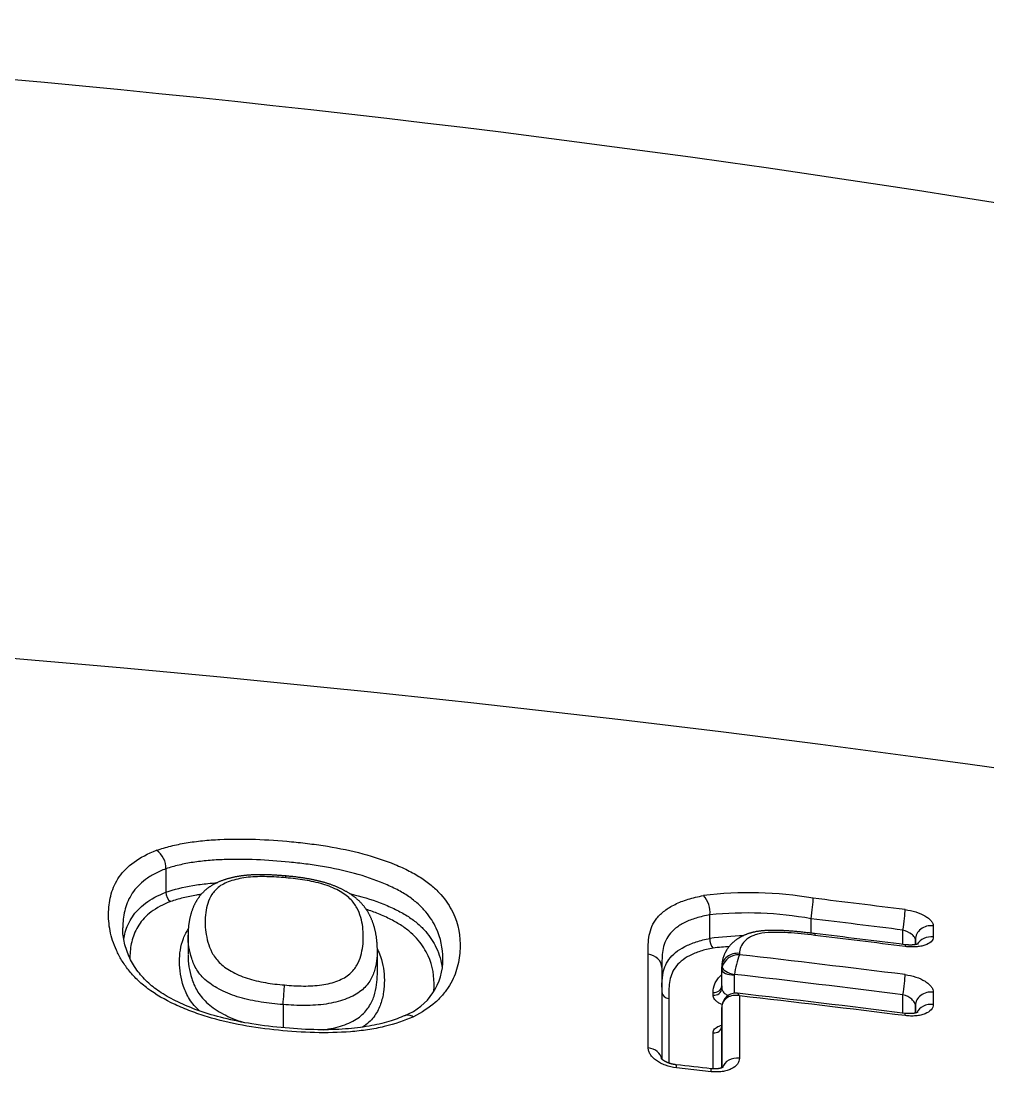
# Model space of a CAD drawing. Header units: millimetres. Extents: x 976 to 9349, y -1578 to 2211.
# Drawn here: x 2938.971 to 2939.59, y 1375.181 to 1375.854 of the extents above; entities that cross this region are included whole.
import ezdxf

# ---------------------------------------------------------------- set-up
doc = ezdxf.new("R2010")
doc.units = ezdxf.units.MM
doc.layers.add('Wbudowane', color=175, linetype='Continuous')

# ---------------------------------------------------------------- blocks, each defined once
blk = doc.blocks.new('Z$W@#21058')
for p, q in [((21.01608, 143.26051), (21.01608, 143.2455)), ((21.01608, 143.26051), (21.01608, 143.26051)), ((21.01608, 143.2455), (21.01608, 143.24549)), ((21.36445, 143.23098), (21.36445, 143.231)), ((21.36445, 143.21592), (21.36445, 143.23098)), ((21.42929, 143.21931), (21.42929, 143.22856)), ((21.48802, 143.21209), (21.48802, 143.22127)), ((21.50743, 143.22396), (21.50744, 143.21687)), ((21.03025, 143.21802), (21.03025, 143.20556)), ((21.36445, 143.21592), (21.36445, 143.21591)), ((21.49603, 143.21513), (21.49603, 143.21196)), ((21.49603, 143.21196), (21.49603, 143.21513)), ((21.15146, 143.19324), (21.15146, 143.20838)), ((21.32491, 143.14577), (21.32487, 143.20583)), ((21.3833, 143.20634), (21.3833, 143.20552)), ((21.33367, 143.19722), (21.33373, 143.13863)), ((21.37204, 143.18567), (21.37204, 143.19769)), ((21.37204, 143.19589), (21.37204, 143.19769)), ((21.37204, 143.18387), (21.37204, 143.19589)), ((21.38004, 143.19251), (21.38004, 143.18078)), ((21.36642, 143.17955), (21.36641, 143.18134)), ((21.37204, 143.18567), (21.37204, 143.18387)), ((21.50746, 143.1815), (21.50747, 143.17361)), ((21.38332, 143.17919), (21.38334, 143.13925)), ((21.48807, 143.16811), (21.48807, 143.1799)), ((21.09104, 143.17357), (21.09104, 143.1587)), ((21.37207, 143.17189), (21.37206, 143.17177)), ((21.37206, 143.17177), (21.37206, 143.15969)), ((21.3721, 143.13309), (21.37206, 143.17177)), ((21.49608, 143.17292), (21.49608, 143.16816)), ((21.49608, 143.16816), (21.49608, 143.17292)), ((21.36647, 143.13239), (21.36645, 143.15546)), ((21.37206, 143.15969), (21.37209, 143.13309)), ((21.36533, 143.13059), (21.34294, 143.13309))]:
    blk.add_line(p, q)
for centre, radius, start, end in [((20.08536, 134.57068), 9.23285, 71.919951, 91.398326), ((19.93395, 131.71214), 11.72448, 80.27926, 90.361369), ((21.00202, 143.26086), 0.01407, 358.58117, 54.99518), ((21.0231, 143.24532), 0.00702, 178.60315, 235.01444), ((21.38979, 143.01114), 0.23411, 79.95837, 97.25046), ((21.34852, 143.2325), 0.01599, 354.63373, 42.88133), ((20.1992, 133.07483), 10.24113, 82.762492, 83.093976), ((21.38832, 143.00243), 0.22981, 79.73209, 95.96323), ((20.20041, 133.0909), 10.21187, 82.756325, 83.088406), ((21.37233, 143.21515), 0.00793, 174.47613, 223.06114), ((21.39216, 143.00697), 0.21077, 91.66066, 97.55555), ((20.25246, 133.41375), 9.87593, 82.805552, 83.143699), ((20.20771, 133.03951), 10.25168, 82.817816, 83.143597), ((21.39154, 143.00306), 0.20818, 94.00007, 96.89478), ((21.15548, 143.20199), 0.0379, 291.1511, 1.66739), ((21.38289, 143.19439), 0.01114, 87.92387, 162.9539), ((21.44208, 143.18386), 0.06265, 159.76778, 171.72269), ((20.19465, 132.8686), 10.40504, 82.851669, 83.440344), ((21.37978, 143.19589), 0.00774, 166.81186, 179.9961), ((21.38171, 143.19251), 0.00166, 167.27633, 179.97563), ((20.19383, 132.86638), 10.39441, 82.847338, 83.446869), ((21.38102, 143.1719), 0.00895, 82.65108, 179.67785), ((20.19894, 132.84261), 10.40566, 82.876455, 83.470788), ((20.19582, 132.80774), 10.4392, 82.881556, 83.468265), ((20.53077, 135.76597), 7.41363, 83.537179, 83.711297)]:
    blk.add_arc(centre, radius, start, end)
for centre, major_axis, ratio, start_param, end_param in [((21.42928, 143.23279), (-0.0012, -0.00993), 0.056627, 1.137923, 2.683676), ((21.48802, 143.2255), (-0.00126, -0.00992), 0.059295, 1.138259, 2.685387), ((21.50603, 143.21513), (-0.01, -0.00001), 0.892091, 4.570189, 6.282091), ((21.50604, 143.20807), (-0.01, -0.00001), 0.888317, 4.570578, 5.796098), ((21.32367, 143.19722), (-0.01, -0.00001), 0.866986, 3.140601, 4.591408), ((21.38204, 143.19769), (-0.01, -0.00001), 0.871998, 4.58513, 6.282175), ((21.38004, 143.19589), (0.008, 0), 0.422618, 3.142138, 4.712935), ((21.38008, 143.19626), (-0.0078, 0.00176), 0.413942, 0.109306, 1.664526), ((21.48807, 143.18413), (0.00125, 0.00992), 0.058578, 4.27976, 5.776546), ((21.09103, 143.1778), (-0.00088, -0.00996), 0.041587, 1.136324, 2.561054), ((21.33867, 143.18182), (0.005, 0.00001), 0.866658, 3.212319, 4.589727), ((21.36704, 143.18566), (0.005, 0.00001), 0.871546, 4.586515, 6.282177), ((21.36704, 143.18387), (0.005, 0.00001), 0.870361, 4.586593, 6.282181), ((21.50608, 143.17293), (0.01, 0.00001), 0.866247, 1.430716, 3.140603), ((21.50608, 143.16508), (0.01, 0.00001), 0.860587, 1.43106, 2.747223), ((21.48809, 143.15803), (-0.00124, -0.00992), 0.058326, 2.598055, 3.141672), ((21.36706, 143.15969), (0.005, 0.00001), 0.853068, 4.587564, 6.282238), ((21.32374, 143.13763), (-0.01, -0.00001), 0.81979, 3.275559, 4.593433), ((21.34174, 143.12505), (-0.0011, -0.00994), 0.051825, 2.519024, 3.14179), ((21.3821, 143.13112), (0.01, 0.00001), 0.819698, 1.445978, 2.879685), ((21.36411, 143.12255), (-0.00112, -0.00994), 0.052782, 2.519063, 3.141712)]:
    blk.add_ellipse(centre, major_axis=major_axis, ratio=ratio, start_param=start_param, end_param=end_param)
for points, knots in [([(21.01009, 143.27239), (21.01297, 143.27341), (21.01603, 143.27431), (21.02237, 143.27589), (21.02894, 143.27723), (21.03596, 143.27815), (21.04317, 143.27888), (21.0469, 143.27915), (21.05812, 143.27968), (21.0657, 143.27968), (21.08098, 143.27915), (21.08869, 143.27862), (21.10034, 143.27751), (21.10425, 143.27709), (21.11198, 143.27611), (21.11582, 143.27556), (21.12725, 143.27368), (21.13476, 143.27213), (21.14939, 143.26823), (21.15628, 143.26596), (21.16592, 143.262), (21.16901, 143.26059), (21.17476, 143.25765), (21.17743, 143.25611), (21.18236, 143.25289), (21.1846, 143.2512), (21.1887, 143.24768), (21.19054, 143.24587), (21.19539, 143.24037), (21.19783, 143.2366), (21.20345, 143.22498), (21.20472, 143.21723), (21.20432, 143.20741), (21.20414, 143.20544), (21.20356, 143.20149), (21.20316, 143.1995), (21.20155, 143.19356), (21.19996, 143.18967), (21.19654, 143.18399), (21.19522, 143.18213), (21.19218, 143.17847), (21.19045, 143.17668), (21.18468, 143.17157), (21.18006, 143.16849), (21.17451, 143.16581)], [0, 0, 0, 0, 0.03125, 0.03125, 0.0625, 0.09375, 0.09375, 0.125, 0.125, 0.1875, 0.1875, 0.25, 0.25, 0.28125, 0.28125, 0.3125, 0.3125, 0.375, 0.375, 0.4375, 0.4375, 0.46875, 0.46875, 0.5, 0.5, 0.53125, 0.53125, 0.5625, 0.5625, 0.625, 0.625, 0.75, 0.75, 0.78125, 0.78125, 0.8125, 0.8125, 0.875, 0.875, 0.90625, 0.90625, 0.9375, 0.9375, 1, 1, 1, 1]), ([(21.17451, 143.16581), (21.1689, 143.16316), (21.16265, 143.16105), (21.15243, 143.15865), (21.14886, 143.15798), (21.14162, 143.15689), (21.13794, 143.15648), (21.12676, 143.15557), (21.11909, 143.15541), (21.10353, 143.15579), (21.0958, 143.15632), (21.08039, 143.15787), (21.07272, 143.15891), (21.05747, 143.16175), (21.04984, 143.16357), (21.03898, 143.16688), (21.03544, 143.16808), (21.02854, 143.17069), (21.02516, 143.1721), (21.01542, 143.17663), (21.00957, 143.17999), (21.00199, 143.18563), (20.99968, 143.18761), (20.99556, 143.19161), (20.99373, 143.19365), (20.99044, 143.1978), (20.98898, 143.19992), (20.98643, 143.20414), (20.98533, 143.20624), (20.98247, 143.21252), (20.98114, 143.21667), (20.97951, 143.2249), (20.97921, 143.22898), (20.97946, 143.2369), (20.97999, 143.24076), (20.98163, 143.24638), (20.98231, 143.24822), (20.98401, 143.25185), (20.98502, 143.25363), (20.98857, 143.25876), (20.99164, 143.26194), (20.99963, 143.26776), (21.00442, 143.27029), (21.01009, 143.27239)], [0, 0, 0, 0, 0.0625, 0.0625, 0.09375, 0.09375, 0.125, 0.125, 0.1875, 0.1875, 0.25, 0.25, 0.3125, 0.3125, 0.375, 0.375, 0.40625, 0.40625, 0.4375, 0.4375, 0.5, 0.5, 0.53125, 0.53125, 0.5625, 0.5625, 0.59375, 0.59375, 0.625, 0.625, 0.6875, 0.6875, 0.75, 0.75, 0.8125, 0.8125, 0.84375, 0.84375, 0.875, 0.875, 0.9375, 0.9375, 1, 1, 1, 1]), ([(21.19337, 143.2031), (21.19337, 143.2096), (21.19216, 143.21605), (21.18749, 143.22609), (21.18531, 143.2296), (21.18097, 143.23472), (21.17934, 143.23642), (21.17564, 143.23972), (21.17361, 143.24132), (21.16913, 143.24436), (21.16669, 143.24581), (21.16143, 143.24858), (21.1586, 143.2499), (21.14977, 143.25361), (21.14345, 143.25574), (21.13005, 143.2594), (21.1232, 143.26085), (21.11276, 143.26261), (21.10926, 143.26313), (21.1022, 143.26405), (21.09863, 143.26445), (21.088, 143.26551), (21.08097, 143.26603), (21.06701, 143.26661), (21.06009, 143.26668), (21.04984, 143.26631), (21.04643, 143.2661), (21.03981, 143.26551), (21.03337, 143.26475), (21.02734, 143.26359), (21.02153, 143.26222), (21.01872, 143.26142), (21.01608, 143.26051)], [0, 0, 0, 0, 0.152851, 0.152851, 0.237566, 0.237566, 0.279923, 0.279923, 0.322281, 0.322281, 0.364638, 0.364638, 0.406996, 0.406996, 0.49171, 0.49171, 0.576425, 0.576425, 0.618783, 0.618783, 0.66114, 0.66114, 0.745855, 0.745855, 0.83057, 0.83057, 0.872928, 0.872928, 0.915285, 0.957643, 0.957643, 1, 1, 1, 1]), ([(21.01608, 143.26051), (21.0135, 143.25957), (21.01112, 143.25852), (21.00675, 143.25623), (21.00476, 143.25498), (20.99937, 143.25097), (20.99663, 143.24802), (20.99347, 143.24328), (20.99257, 143.24163), (20.99108, 143.23829), (20.99047, 143.23659), (20.98904, 143.23141), (20.98857, 143.22785), (20.98844, 143.2237), (20.98844, 143.22318), (20.98844, 143.22266)], [0, 0, 0, 0, 0.120733, 0.120733, 0.241466, 0.241466, 0.482931, 0.482931, 0.603664, 0.603664, 0.724397, 0.724397, 0.965862, 0.965862, 1, 1, 1, 1]), ([(21.09281, 143.25595), (21.09258, 143.25597), (21.09194, 143.25603), (21.09072, 143.25613), (21.08926, 143.25624), (21.08779, 143.25635), (21.08639, 143.25644), (21.08503, 143.25652), (21.08371, 143.25659), (21.08243, 143.25664), (21.08119, 143.25669), (21.07997, 143.25672), (21.07878, 143.25674), (21.07762, 143.25675), (21.07649, 143.25676), (21.07539, 143.25675), (21.07431, 143.25673), (21.07326, 143.2567), (21.07223, 143.25666), (21.07121, 143.25661), (21.07023, 143.25656), (21.06926, 143.25649), (21.06833, 143.25641), (21.0674, 143.25633), (21.06649, 143.25623), (21.06559, 143.25613), (21.06469, 143.25601), (21.0638, 143.25589), (21.06292, 143.25575), (21.06205, 143.25561), (21.0612, 143.25545), (21.06035, 143.25529), (21.05951, 143.25511), (21.05866, 143.25493), (21.05782, 143.25473), (21.05699, 143.25452), (21.05616, 143.2543), (21.05533, 143.25406), (21.05451, 143.25382), (21.05373, 143.25357), (21.05298, 143.25332), (21.05223, 143.25305), (21.05146, 143.25277), (21.05068, 143.25246), (21.04992, 143.25215), (21.04918, 143.25182), (21.04846, 143.25148), (21.04775, 143.25114), (21.04706, 143.25078), (21.04639, 143.25042), (21.04574, 143.25004), (21.04511, 143.24966), (21.04451, 143.24927), (21.04393, 143.24888), (21.04337, 143.24848), (21.04283, 143.24808), (21.04229, 143.24766), (21.04177, 143.24723), (21.04127, 143.24679), (21.04077, 143.24635), (21.04029, 143.24589), (21.03983, 143.24543), (21.03937, 143.24496), (21.03892, 143.24447), (21.03849, 143.24397), (21.03806, 143.24346), (21.03765, 143.24294), (21.03724, 143.24241), (21.03685, 143.24187), (21.03647, 143.24132), (21.0361, 143.24076), (21.03574, 143.24018), (21.0354, 143.2396), (21.03507, 143.23902), (21.03474, 143.23842), (21.03443, 143.2378), (21.03412, 143.23716), (21.03382, 143.23651), (21.03354, 143.23586), (21.03327, 143.23519), (21.03301, 143.23452), (21.03276, 143.23385), (21.03251, 143.23313), (21.03227, 143.23238), (21.03203, 143.23159), (21.0318, 143.23079), (21.0316, 143.22998), (21.0314, 143.22916), (21.03122, 143.22832), (21.03106, 143.22748), (21.03091, 143.22663), (21.03078, 143.22576), (21.03066, 143.22488), (21.03055, 143.22399), (21.03047, 143.22308), (21.03039, 143.22215), (21.03033, 143.22121), (21.03029, 143.22024), (21.03026, 143.21927), (21.03025, 143.2185), (21.03025, 143.21811), (21.03025, 143.21802)], [0, 0, 0, 0, 0.005721, 0.01891, 0.032923, 0.046349, 0.059266, 0.071749, 0.083859, 0.095643, 0.10714, 0.118384, 0.129486, 0.140257, 0.150765, 0.161042, 0.171113, 0.181, 0.19072, 0.200291, 0.20975, 0.218941, 0.227893, 0.236808, 0.245692, 0.25455, 0.263386, 0.272206, 0.281013, 0.289811, 0.298598, 0.307214, 0.315989, 0.324828, 0.333726, 0.342675, 0.351669, 0.360701, 0.369761, 0.378842, 0.386912, 0.395418, 0.404654, 0.413811, 0.422887, 0.431883, 0.440801, 0.449642, 0.458405, 0.467092, 0.475704, 0.484242, 0.492391, 0.500441, 0.508485, 0.516528, 0.524573, 0.532626, 0.540693, 0.548778, 0.556889, 0.565032, 0.573214, 0.581482, 0.589947, 0.598428, 0.606998, 0.61566, 0.624422, 0.63329, 0.642269, 0.651367, 0.660592, 0.66994, 0.678987, 0.688941, 0.698987, 0.709145, 0.719428, 0.729848, 0.740421, 0.751158, 0.762134, 0.774274, 0.786675, 0.799198, 0.811856, 0.824662, 0.83763, 0.850781, 0.864149, 0.87765, 0.891395, 0.905402, 0.919688, 0.934273, 0.949179, 0.964431, 0.980054, 0.996079, 1, 1, 1, 1]), ([(21.0929, 143.25475), (21.0888, 143.25512), (21.08472, 143.25539), (21.07866, 143.25553), (21.07666, 143.25553), (21.07266, 143.25541), (21.07069, 143.25528), (21.06691, 143.25487), (21.06508, 143.2546), (21.06156, 143.25389), (21.05986, 143.25346), (21.05672, 143.25247), (21.05525, 143.25191), (21.05257, 143.25065), (21.05134, 143.24994), (21.04923, 143.24841), (21.04832, 143.24759), (21.04674, 143.24588), (21.04606, 143.24498), (21.0443, 143.24223), (21.04349, 143.24033), (21.04223, 143.23645), (21.0418, 143.23447), (21.04127, 143.23042), (21.04117, 143.22835), (21.0412, 143.2221), (21.0417, 143.21785), (21.0436, 143.21136), (21.04441, 143.20917), (21.04611, 143.2059), (21.04676, 143.20481), (21.0483, 143.20266), (21.04918, 143.20159), (21.05225, 143.19848), (21.05483, 143.19659), (21.0594, 143.194), (21.06104, 143.19318), (21.06445, 143.19169), (21.06623, 143.19102), (21.06996, 143.1898), (21.07191, 143.18927), (21.07583, 143.18835), (21.07781, 143.18796), (21.08382, 143.18694), (21.08791, 143.18647), (21.092, 143.18611)], [0, 0, 0, 0, 0.0625, 0.0625, 0.09375, 0.09375, 0.125, 0.125, 0.15625, 0.15625, 0.1875, 0.1875, 0.21875, 0.21875, 0.25, 0.25, 0.28125, 0.28125, 0.3125, 0.3125, 0.375, 0.375, 0.4375, 0.4375, 0.5, 0.5, 0.625, 0.625, 0.6875, 0.6875, 0.71875, 0.71875, 0.75, 0.75, 0.8125, 0.8125, 0.84375, 0.84375, 0.875, 0.875, 0.90625, 0.90625, 0.9375, 0.9375, 1, 1, 1, 1]), ([(21.092, 143.18611), (21.09605, 143.18575), (21.10009, 143.1855), (21.10608, 143.18545), (21.10807, 143.18549), (21.11202, 143.18571), (21.11396, 143.1859), (21.11768, 143.18644), (21.11947, 143.1868), (21.12291, 143.18769), (21.12456, 143.18822), (21.12761, 143.18941), (21.12902, 143.19007), (21.13161, 143.19154), (21.13279, 143.19236), (21.1348, 143.19408), (21.13566, 143.19499), (21.13717, 143.19688), (21.13782, 143.19786), (21.13948, 143.20082), (21.14026, 143.20284), (21.14206, 143.20892), (21.14249, 143.21305), (21.14246, 143.22129), (21.14199, 143.22536), (21.14021, 143.23145), (21.13945, 143.23349), (21.13729, 143.2375), (21.13589, 143.23948), (21.13197, 143.24327), (21.1295, 143.24501), (21.12507, 143.24738), (21.12347, 143.24814), (21.12014, 143.2495), (21.11839, 143.25013), (21.11472, 143.25125), (21.11279, 143.25174), (21.1089, 143.2526), (21.10694, 143.25296), (21.10099, 143.25393), (21.09695, 143.25439), (21.0929, 143.25475)], [0, 0, 0, 0, 0.0625, 0.0625, 0.09375, 0.09375, 0.125, 0.125, 0.15625, 0.15625, 0.1875, 0.1875, 0.21875, 0.21875, 0.25, 0.25, 0.28125, 0.28125, 0.3125, 0.3125, 0.375, 0.375, 0.5, 0.5, 0.625, 0.625, 0.6875, 0.6875, 0.75, 0.75, 0.8125, 0.8125, 0.84375, 0.84375, 0.875, 0.875, 0.90625, 0.90625, 0.9375, 0.9375, 1, 1, 1, 1]), ([(21.15145, 143.20838), (21.15146, 143.20846), (21.15146, 143.20884), (21.15145, 143.20962), (21.15142, 143.21065), (21.15137, 143.21169), (21.15131, 143.2127), (21.15123, 143.21371), (21.15114, 143.21469), (21.15102, 143.21566), (21.15089, 143.21662), (21.15075, 143.21757), (21.15059, 143.2185), (21.15041, 143.21943), (21.15022, 143.22034), (21.15001, 143.22125), (21.14978, 143.22215), (21.14954, 143.22304), (21.14928, 143.22392), (21.14903, 143.22474), (21.14877, 143.22551), (21.14852, 143.22623), (21.14825, 143.22697), (21.14796, 143.2277), (21.14767, 143.22841), (21.14736, 143.22912), (21.14704, 143.2298), (21.14673, 143.23045), (21.1464, 143.23109), (21.14606, 143.23174), (21.1457, 143.23237), (21.14533, 143.233), (21.14494, 143.23362), (21.14455, 143.23423), (21.14414, 143.23484), (21.14373, 143.23541), (21.14333, 143.23595), (21.14292, 143.23648), (21.14248, 143.23703), (21.142, 143.23759), (21.14152, 143.23814), (21.14103, 143.23867), (21.14053, 143.23919), (21.14001, 143.23971), (21.13949, 143.2402), (21.13896, 143.24069), (21.13843, 143.24116), (21.13786, 143.24164), (21.13728, 143.24211), (21.13666, 143.24259), (21.13603, 143.24306), (21.13539, 143.24353), (21.13473, 143.24398), (21.13405, 143.24443), (21.13336, 143.24487), (21.13265, 143.24531), (21.13196, 143.24572), (21.13128, 143.2461), (21.13059, 143.24649), (21.12987, 143.24688), (21.12911, 143.24727), (21.12834, 143.24765), (21.12757, 143.24802), (21.12679, 143.24838), (21.126, 143.24873), (21.12522, 143.24906), (21.12443, 143.24939), (21.12364, 143.24971), (21.12285, 143.25001), (21.12205, 143.2503), (21.12125, 143.25059), (21.12042, 143.25087), (21.11959, 143.25114), (21.11875, 143.25141), (21.1179, 143.25166), (21.11705, 143.25191), (21.11619, 143.25215), (21.11532, 143.25238), (21.11443, 143.2526), (21.11353, 143.25282), (21.1126, 143.25304), (21.11166, 143.25325), (21.11069, 143.25345), (21.10971, 143.25365), (21.10871, 143.25384), (21.10769, 143.25403), (21.10664, 143.25421), (21.10556, 143.25439), (21.10446, 143.25457), (21.10333, 143.25473), (21.10218, 143.2549), (21.10101, 143.25506), (21.09981, 143.25521), (21.09858, 143.25536), (21.09732, 143.2555), (21.09602, 143.25564), (21.09469, 143.25577), (21.09359, 143.25588), (21.093, 143.25593), (21.09281, 143.25595)], [0, 0, 0, 0, 0.003232, 0.019936, 0.036764, 0.053349, 0.069586, 0.085506, 0.101137, 0.116504, 0.13163, 0.146536, 0.16124, 0.17576, 0.190167, 0.204424, 0.218553, 0.232567, 0.246476, 0.260279, 0.271184, 0.282819, 0.294251, 0.305484, 0.316533, 0.327412, 0.338136, 0.347591, 0.357643, 0.367512, 0.377261, 0.386901, 0.396444, 0.4059, 0.415279, 0.424591, 0.432545, 0.440744, 0.449833, 0.458825, 0.467711, 0.476492, 0.485169, 0.493741, 0.50221, 0.510578, 0.518846, 0.526967, 0.535938, 0.544739, 0.55358, 0.562458, 0.571375, 0.58033, 0.589326, 0.598362, 0.60744, 0.615381, 0.623595, 0.632618, 0.641606, 0.650549, 0.659439, 0.668267, 0.677028, 0.685715, 0.694323, 0.702847, 0.711304, 0.719486, 0.728003, 0.73652, 0.745039, 0.753561, 0.762087, 0.770619, 0.779158, 0.787707, 0.796228, 0.805077, 0.814056, 0.823144, 0.832357, 0.841711, 0.851225, 0.86092, 0.870822, 0.880961, 0.891373, 0.901917, 0.912659, 0.923617, 0.934812, 0.946267, 0.95801, 0.970073, 0.982494, 0.99532, 1, 1, 1, 1]), ([(21.01608, 143.2455), (21.02135, 143.24738), (21.02715, 143.24881), (21.03646, 143.25037), (21.03967, 143.2508), (21.04489, 143.25134), (21.04684, 143.2515), (21.0488, 143.25164)], [0, 0, 0, 0, 0.558795, 0.558795, 0.838193, 0.838193, 1, 1, 1, 1]), ([(20.98903, 143.21543), (20.98928, 143.21692), (20.9896, 143.2184), (20.99097, 143.22328), (20.99244, 143.22663), (20.99666, 143.2329), (20.99939, 143.23583), (21.00658, 143.2412), (21.01092, 143.24354), (21.01608, 143.24549)], [0, 0, 0, 0, 0.124677, 0.124677, 0.416451, 0.416451, 0.708226, 0.708226, 1, 1, 1, 1]), ([(21.03858, 143.24408), (21.0376, 143.24395), (21.03362, 143.24335), (21.02981, 143.24259), (21.02426, 143.24124), (21.02158, 143.24045), (21.01908, 143.23957)], [0, 0, 0, 0, 0.139304, 0.569652, 0.569652, 1, 1, 1, 1]), ([(21.13368, 143.24467), (21.13469, 143.24442), (21.1357, 143.24417), (21.14335, 143.24221), (21.14966, 143.24019), (21.15851, 143.23665), (21.16135, 143.23538), (21.16661, 143.23273), (21.16906, 143.23134), (21.17356, 143.22842), (21.1756, 143.22688), (21.17932, 143.22366), (21.18095, 143.22202), (21.18385, 143.21868), (21.18512, 143.21698), (21.18735, 143.21353), (21.18832, 143.21177), (21.19119, 143.20569), (21.1924, 143.20137), (21.19297, 143.19702)], [0, 0, 0, 0, 0.027925, 0.027925, 0.213898, 0.213898, 0.306885, 0.306885, 0.399871, 0.399871, 0.492858, 0.492858, 0.585845, 0.585845, 0.678831, 0.678831, 0.771818, 0.771818, 1, 1, 1, 1]), ([(21.32487, 143.20583), (21.32487, 143.20995), (21.3249, 143.21401), (21.326, 143.21988), (21.32654, 143.2218), (21.32812, 143.22548), (21.32916, 143.22725), (21.33118, 143.22977), (21.33193, 143.23059), (21.33359, 143.23218), (21.3345, 143.23296), (21.33743, 143.23519), (21.33965, 143.23654), (21.34463, 143.23899), (21.34742, 143.24009), (21.35349, 143.24198), (21.35675, 143.24276), (21.36024, 143.24338)], [0, 0, 0, 0, 0.25, 0.25, 0.375, 0.375, 0.5, 0.5, 0.5625, 0.5625, 0.625, 0.625, 0.75, 0.75, 0.875, 0.875, 1, 1, 1, 1]), ([(21.01908, 143.23957), (21.01416, 143.23773), (21.01004, 143.23549), (21.00325, 143.23035), (21.00068, 143.22754), (20.99772, 143.22303), (20.99688, 143.22148), (20.99547, 143.2183), (20.99491, 143.21668), (20.99356, 143.21178), (20.99312, 143.20842), (20.993, 143.20439), (20.99299, 143.20381), (20.99299, 143.20322)], [0, 0, 0, 0, 0.239839, 0.239839, 0.479677, 0.479677, 0.599597, 0.599597, 0.719516, 0.719516, 0.959355, 0.959355, 1, 1, 1, 1]), ([(21.18764, 143.18202), (21.18771, 143.18286), (21.18776, 143.1837), (21.18806, 143.19138), (21.18701, 143.19813), (21.18312, 143.20656), (21.18221, 143.20825), (21.18012, 143.21156), (21.17893, 143.2132), (21.17621, 143.21642), (21.17468, 143.218), (21.17117, 143.22111), (21.16924, 143.22261), (21.16498, 143.22544), (21.16265, 143.22679), (21.15764, 143.22935), (21.15493, 143.23058), (21.14959, 143.23275), (21.14698, 143.2337), (21.1443, 143.2346)], [0, 0, 0, 0, 0.0429928, 0.0429928, 0.3942228, 0.3942228, 0.4820303, 0.4820303, 0.5698378, 0.5698378, 0.6576452, 0.6576452, 0.7454527, 0.7454527, 0.8332602, 0.8332602, 0.9210677, 0.9210677, 1, 1, 1, 1]), ([(21.48941, 143.23437), (21.49178, 143.23407), (21.49414, 143.23355), (21.49847, 143.2322), (21.50048, 143.23135), (21.50297, 143.22991), (21.50373, 143.2294), (21.50504, 143.22835), (21.5056, 143.22782), (21.50651, 143.22672), (21.50686, 143.22615), (21.50732, 143.22505), (21.50743, 143.2245), (21.50743, 143.22396)], [0, 0, 0, 0, 0.25, 0.25, 0.5, 0.5, 0.625, 0.625, 0.75, 0.75, 0.875, 0.875, 1, 1, 1, 1]), ([(21.36445, 143.23098), (21.36131, 143.23049), (21.3584, 143.22983), (21.35299, 143.2282), (21.35053, 143.22723), (21.34614, 143.22505), (21.34419, 143.22383), (21.34079, 143.22113), (21.33937, 143.21968), (21.33711, 143.21661), (21.33626, 143.215), (21.33498, 143.21163), (21.33455, 143.20988), (21.33372, 143.20477), (21.33367, 143.20132), (21.33367, 143.19785)], [0, 0, 0, 0, 0.126785, 0.126785, 0.25357, 0.25357, 0.380354, 0.380354, 0.507139, 0.507139, 0.633924, 0.633924, 0.760709, 0.760709, 1, 1, 1, 1]), ([(21.16919, 143.16665), (21.16573, 143.16505), (21.15911, 143.16256), (21.14586, 143.15943), (21.13063, 143.15769), (21.11244, 143.15723), (21.09234, 143.15837), (21.07205, 143.16077), (21.05344, 143.16452), (21.0374, 143.16932), (21.02386, 143.17487), (21.01292, 143.18091), (21.00433, 143.18747), (20.99757, 143.19505), (20.99236, 143.20363), (20.98911, 143.21342), (20.9884, 143.21917), (20.98843, 143.22266)], [0, 0, 0, 0, 0.053503, 0.110033, 0.171741, 0.241302, 0.321457, 0.40357, 0.474741, 0.540098, 0.601118, 0.655979, 0.707077, 0.766617, 0.836858, 0.915798, 1, 1, 1, 1]), ([(21.0376, 143.16952), (21.03634, 143.17064), (21.0352, 143.17181), (21.03306, 143.17432), (21.03208, 143.17565), (21.02953, 143.17968), (21.02832, 143.1824), (21.02554, 143.19053), (21.02483, 143.19579), (21.02478, 143.20348), (21.02493, 143.20602), (21.02571, 143.21101), (21.02634, 143.21347), (21.02773, 143.21704), (21.02827, 143.21821), (21.02934, 143.22012), (21.02983, 143.22089), (21.03036, 143.22163)], [0, 0, 0, 0, 0.065906, 0.065906, 0.139615, 0.139615, 0.287031, 0.287031, 0.581865, 0.581865, 0.729281, 0.729281, 0.876698, 0.876698, 0.950406, 0.950406, 1, 1, 1, 1]), ([(21.43145, 143.21905), (21.43085, 143.21912), (21.42966, 143.21927), (21.4277, 143.2195), (21.42577, 143.21971), (21.424, 143.2199), (21.42237, 143.22007), (21.42084, 143.22022), (21.41933, 143.22036), (21.41784, 143.22049), (21.41636, 143.22061), (21.41495, 143.22072), (21.41359, 143.22081), (21.41227, 143.22088), (21.41099, 143.22095), (21.40978, 143.221), (21.40862, 143.22104), (21.4075, 143.22107), (21.40638, 143.22109), (21.40531, 143.2211), (21.40427, 143.22109), (21.40327, 143.22108), (21.40229, 143.22105), (21.40135, 143.22102), (21.40044, 143.22097), (21.39954, 143.22091), (21.39865, 143.22085), (21.39778, 143.22077), (21.39693, 143.22068), (21.3961, 143.22058), (21.39529, 143.22046), (21.3945, 143.22034), (21.39372, 143.2202), (21.39296, 143.22005), (21.39226, 143.2199), (21.39163, 143.21974), (21.39102, 143.21959), (21.39039, 143.21941), (21.38974, 143.21922), (21.38911, 143.21901), (21.38847, 143.21879), (21.38785, 143.21856), (21.38723, 143.21832), (21.38661, 143.21806), (21.386, 143.21779), (21.3854, 143.2175), (21.38481, 143.21721), (21.38422, 143.21689), (21.38366, 143.21658), (21.38313, 143.21626), (21.3826, 143.21594), (21.38206, 143.21558), (21.3815, 143.2152), (21.38097, 143.2148), (21.38044, 143.2144), (21.37993, 143.21398), (21.37944, 143.21356), (21.37896, 143.21312), (21.3785, 143.21268), (21.37805, 143.21223), (21.37762, 143.21176), (21.3772, 143.21129), (21.3768, 143.21081), (21.37641, 143.21032), (21.37603, 143.20981), (21.37567, 143.2093), (21.37532, 143.20878), (21.37499, 143.20825), (21.37468, 143.20771), (21.37438, 143.20717), (21.37411, 143.20662), (21.37384, 143.20606), (21.3736, 143.2055), (21.37337, 143.20493), (21.37317, 143.20436), (21.37297, 143.20378), (21.3728, 143.2032), (21.37264, 143.20261), (21.3725, 143.20202), (21.37238, 143.20143), (21.37228, 143.20083), (21.37219, 143.20024), (21.37214, 143.19975), (21.37211, 143.19941), (21.37209, 143.1992), (21.37207, 143.19892), (21.37205, 143.19854), (21.37204, 143.19809), (21.37204, 143.19784), (21.37204, 143.19771)], [0, 0, 0, 0, 0.020144, 0.047024, 0.07048, 0.091878, 0.111787, 0.130553, 0.148406, 0.167386, 0.185502, 0.20288, 0.219643, 0.235883, 0.251672, 0.267158, 0.280663, 0.295086, 0.308948, 0.322334, 0.335332, 0.348007, 0.360413, 0.372611, 0.383697, 0.395515, 0.407046, 0.418325, 0.429393, 0.440457, 0.451213, 0.461853, 0.472383, 0.482804, 0.493116, 0.501161, 0.509455, 0.518831, 0.528225, 0.537642, 0.547087, 0.556562, 0.566092, 0.575985, 0.585593, 0.595333, 0.605198, 0.615178, 0.625262, 0.634225, 0.643318, 0.653774, 0.664182, 0.674542, 0.684861, 0.695143, 0.705394, 0.715621, 0.72583, 0.736029, 0.746225, 0.756422, 0.76663, 0.776923, 0.78704, 0.797357, 0.807626, 0.817851, 0.828036, 0.838187, 0.848307, 0.858402, 0.868477, 0.878535, 0.888583, 0.898624, 0.908678, 0.918708, 0.928708, 0.938677, 0.948623, 0.958555, 0.968481, 0.97258, 0.975532, 0.978447, 0.986334, 0.994204, 1, 1, 1, 1]), ([(21.49603, 143.21513), (21.49603, 143.21566), (21.49581, 143.21624), (21.49497, 143.21742), (21.49436, 143.21802), (21.49214, 143.2197), (21.4901, 143.22068), (21.48802, 143.22127)], [0, 0, 0, 0, 0.25, 0.25, 0.5, 0.5, 1, 1, 1, 1]), ([(21.09104, 143.17357), (21.08631, 143.17396), (21.08158, 143.17447), (21.07464, 143.17556), (21.07235, 143.17598), (21.06781, 143.17695), (21.06555, 143.17751), (21.05905, 143.17941), (21.05505, 143.18097), (21.04776, 143.18462), (21.04462, 143.18662), (21.04073, 143.18988), (21.03957, 143.19104), (21.03756, 143.19338), (21.03669, 143.19457), (21.03443, 143.1982), (21.03336, 143.20069), (21.03092, 143.20809), (21.03028, 143.21295), (21.03025, 143.21783), (21.03025, 143.21792), (21.03025, 143.21802)], [0, 0, 0, 0, 0.124372, 0.124372, 0.186558, 0.186558, 0.248744, 0.248744, 0.373117, 0.373117, 0.497489, 0.497489, 0.559675, 0.559675, 0.621861, 0.621861, 0.746233, 0.746233, 0.994978, 0.994978, 1, 1, 1, 1]), ([(21.33369, 143.1847), (21.33372, 143.18739), (21.33383, 143.19002), (21.33453, 143.19433), (21.33495, 143.19604), (21.33621, 143.19936), (21.33706, 143.20099), (21.3405, 143.20566), (21.34385, 143.20837), (21.3494, 143.21125), (21.35059, 143.2118), (21.35306, 143.21282), (21.35435, 143.21329), (21.35838, 143.2146), (21.36129, 143.21534), (21.36445, 143.21592)], [0, 0, 0, 0, 0.197305, 0.197305, 0.331087, 0.331087, 0.46487, 0.46487, 0.732435, 0.732435, 0.799326, 0.799326, 0.866217, 0.866217, 1, 1, 1, 1]), ([(21.43157, 143.21788), (21.4258, 143.21857), (21.42001, 143.21921), (21.41145, 143.21975), (21.40862, 143.21986), (21.40301, 143.21982), (21.40024, 143.21966), (21.39646, 143.21906), (21.39526, 143.21879), (21.39308, 143.21812), (21.39209, 143.21773), (21.39026, 143.21685), (21.38944, 143.21636), (21.38796, 143.21533), (21.38731, 143.21478), (21.38558, 143.21305), (21.38472, 143.21178), (21.38359, 143.20915), (21.3833, 143.20778), (21.3833, 143.20634)], [0, 0, 0, 0, 0.25, 0.25, 0.375, 0.375, 0.5, 0.5, 0.5625, 0.5625, 0.625, 0.625, 0.6875, 0.6875, 0.75, 0.75, 0.875, 0.875, 1, 1, 1, 1]), ([(21.50744, 143.21687), (21.50744, 143.21577), (21.50696, 143.21473), (21.50516, 143.21295), (21.50381, 143.21218), (21.50131, 143.21133), (21.50039, 143.21109), (21.49843, 143.21073), (21.49739, 143.2106), (21.49521, 143.21045), (21.49407, 143.21044), (21.49178, 143.21051), (21.49061, 143.2106), (21.48942, 143.21075)], [0, 0, 0, 0, 0.25, 0.25, 0.5, 0.5, 0.625, 0.625, 0.75, 0.75, 0.875, 0.875, 1, 1, 1, 1]), ([(21.15146, 143.20838), (21.15146, 143.2061), (21.15132, 143.2038), (21.15066, 143.19918), (21.15013, 143.19685), (21.14856, 143.19224), (21.14754, 143.18996), (21.14455, 143.18555), (21.14262, 143.18348), (21.13873, 143.1807), (21.13727, 143.17984), (21.13413, 143.17826), (21.13243, 143.17754), (21.12881, 143.17624), (21.12686, 143.17566), (21.12284, 143.17467), (21.12075, 143.17426), (21.11644, 143.17361), (21.1142, 143.17337), (21.10964, 143.17306), (21.10734, 143.17299), (21.10041, 143.17296), (21.09573, 143.17319), (21.09104, 143.17357)], [0, 0, 0, 0, 0.121363, 0.121363, 0.246883, 0.246883, 0.372402, 0.372402, 0.497922, 0.497922, 0.560682, 0.560682, 0.623441, 0.623441, 0.686201, 0.686201, 0.748961, 0.748961, 0.811721, 0.811721, 0.87448, 0.87448, 1, 1, 1, 1]), ([(21.15145, 143.20905), (21.15228, 143.20749), (21.15294, 143.20592), (21.15524, 143.19931), (21.15592, 143.19428), (21.15595, 143.18665), (21.1558, 143.1841), (21.15504, 143.17898), (21.15443, 143.17643), (21.15309, 143.17265), (21.15257, 143.17139), (21.15133, 143.16891), (21.15061, 143.16768), (21.14808, 143.1641), (21.14592, 143.16186), (21.14268, 143.15959), (21.14231, 143.15934), (21.14194, 143.1591)], [0, 0, 0, 0, 0.093133, 0.093133, 0.38932, 0.38932, 0.537414, 0.537414, 0.685508, 0.685508, 0.759555, 0.759555, 0.833602, 0.833602, 0.981696, 0.981696, 1, 1, 1, 1]), ([(21.36654, 143.20974), (21.36358, 143.20922), (21.36085, 143.20855), (21.35707, 143.20733), (21.35586, 143.20689), (21.35356, 143.20594), (21.35245, 143.20542), (21.34728, 143.20273), (21.3442, 143.20017), (21.34003, 143.19424), (21.33907, 143.19105), (21.33807, 143.18443), (21.33806, 143.18099), (21.33807, 143.17752)], [0, 0, 0, 0, 0.125, 0.125, 0.1875, 0.1875, 0.25, 0.25, 0.5, 0.5, 0.75, 0.75, 1, 1, 1, 1]), ([(21.49807, 143.21254), (21.49807, 143.21254), (21.49807, 143.21253), (21.49806, 143.21253), (21.49803, 143.21251), (21.49799, 143.21249), (21.49793, 143.21247), (21.49785, 143.21243), (21.49775, 143.2124), (21.49764, 143.21235), (21.49752, 143.21231), (21.49738, 143.21227), (21.49724, 143.21223), (21.49707, 143.21218), (21.49688, 143.21213), (21.49667, 143.21208), (21.49644, 143.21203), (21.4962, 143.21199), (21.49593, 143.21194), (21.49565, 143.2119), (21.49536, 143.21186), (21.49507, 143.21182), (21.49477, 143.21179), (21.49445, 143.21177), (21.49411, 143.21174), (21.49375, 143.21172), (21.49338, 143.21171), (21.493, 143.2117), (21.49261, 143.2117), (21.49222, 143.21171), (21.49183, 143.21172), (21.49144, 143.21174), (21.49103, 143.21176), (21.4906, 143.21179), (21.49017, 143.21183), (21.48974, 143.21187), (21.48944, 143.21191), (21.4893, 143.21193), (21.4893, 143.21193)], [0, 0, 0, 0, 0.00775, 0.033356, 0.059037, 0.084848, 0.110837, 0.137044, 0.163501, 0.190231, 0.217234, 0.241093, 0.2663, 0.292351, 0.319249, 0.346967, 0.375458, 0.404654, 0.434466, 0.464788, 0.495493, 0.522624, 0.551487, 0.581267, 0.61188, 0.643207, 0.675114, 0.707451, 0.740054, 0.772753, 0.802313, 0.833609, 0.866224, 0.899197, 0.932444, 0.965874, 0.99939, 1, 1, 1, 1]), ([(21.03025, 143.2053), (21.03025, 143.20526), (21.03025, 143.20522), (21.03029, 143.20034), (21.03093, 143.19539), (21.03341, 143.18772), (21.03448, 143.18513), (21.03675, 143.18128), (21.03762, 143.18), (21.03964, 143.17746), (21.0408, 143.17618), (21.0434, 143.17375), (21.04485, 143.17258), (21.04799, 143.17033), (21.04971, 143.16924), (21.05517, 143.16616), (21.05916, 143.16439), (21.06439, 143.16261), (21.06528, 143.16232), (21.06618, 143.16205)], [0, 0, 0, 0, 0.002916, 0.002916, 0.324436, 0.324436, 0.485196, 0.485196, 0.565576, 0.565576, 0.645956, 0.645956, 0.726336, 0.726336, 0.806716, 0.806716, 0.967476, 0.967476, 1, 1, 1, 1]), ([(21.11684, 143.15746), (21.11742, 143.15753), (21.11799, 143.1576), (21.12072, 143.158), (21.1228, 143.1584), (21.12684, 143.15941), (21.12878, 143.16), (21.13239, 143.16134), (21.13408, 143.16208), (21.13722, 143.16372), (21.13867, 143.16463), (21.14258, 143.16756), (21.14449, 143.16973), (21.14673, 143.17316), (21.14737, 143.17433), (21.14846, 143.17669), (21.14892, 143.17787), (21.15011, 143.18145), (21.15066, 143.18386), (21.15131, 143.18851), (21.15145, 143.19075), (21.15146, 143.19298)], [0, 0, 0, 0, 0.0218507, 0.0218507, 0.1043024, 0.1043024, 0.1867542, 0.1867542, 0.2692059, 0.2692059, 0.3516576, 0.3516576, 0.5165611, 0.5165611, 0.5990128, 0.5990128, 0.6814645, 0.6814645, 0.846368, 0.846368, 1, 1, 1, 1]), ([(21.36641, 143.18134), (21.36641, 143.18326), (21.3668, 143.18509), (21.36794, 143.1877), (21.36841, 143.18855), (21.36955, 143.1902), (21.37022, 143.191), (21.37132, 143.1921), (21.37167, 143.19243), (21.37203, 143.19275)], [0, 0, 0, 0, 0.451373, 0.451373, 0.67706, 0.67706, 0.902746, 0.902746, 1, 1, 1, 1]), ([(21.48944, 143.19277), (21.49182, 143.19247), (21.49419, 143.19193), (21.49852, 143.1905), (21.50053, 143.18958), (21.50301, 143.18803), (21.50377, 143.18747), (21.50508, 143.18633), (21.50563, 143.18575), (21.50654, 143.18454), (21.50689, 143.18393), (21.50734, 143.18271), (21.50746, 143.18211), (21.50746, 143.1815)], [0, 0, 0, 0, 0.25, 0.25, 0.5, 0.5, 0.625, 0.625, 0.75, 0.75, 0.875, 0.875, 1, 1, 1, 1]), ([(21.37204, 143.18387), (21.37204, 143.18329), (21.37225, 143.18268), (21.37307, 143.18148), (21.37366, 143.18089), (21.3749, 143.17999), (21.37546, 143.17965), (21.37607, 143.17935)], [0, 0, 0, 0, 0.373934, 0.373934, 0.747867, 0.747867, 1, 1, 1, 1]), ([(21.38332, 143.17919), (21.38306, 143.17994), (21.38275, 143.18045), (21.38235, 143.18073), (21.38226, 143.18076), (21.38216, 143.18078)], [0, 0, 0, 0, 0.7670523, 0.7670523, 1, 1, 1, 1]), ([(21.37223, 143.17352), (21.37151, 143.17384), (21.37085, 143.17419), (21.36964, 143.17492), (21.36909, 143.17531), (21.36815, 143.17612), (21.36775, 143.17654), (21.36676, 143.17782), (21.36642, 143.1787), (21.36642, 143.17955)], [0, 0, 0, 0, 0.20136, 0.20136, 0.40102, 0.40102, 0.60068, 0.60068, 1, 1, 1, 1]), ([(21.38332, 143.17919), (21.38194, 143.17948), (21.38051, 143.17953), (21.37785, 143.17911), (21.37661, 143.17866), (21.37449, 143.1773), (21.37361, 143.1764), (21.37241, 143.17431), (21.37209, 143.17312), (21.37207, 143.17189)], [0, 0, 0, 0, 0.25, 0.25, 0.5, 0.5, 0.75, 0.75, 1, 1, 1, 1]), ([(21.49608, 143.17292), (21.49608, 143.17358), (21.49585, 143.17427), (21.49503, 143.17565), (21.49443, 143.17633), (21.49222, 143.17823), (21.49019, 143.1793), (21.48807, 143.1799)], [0, 0, 0, 0, 0.25, 0.25, 0.5, 0.5, 1, 1, 1, 1]), ([(21.16919, 143.16665), (21.16986, 143.16697), (21.17062, 143.16709), (21.17242, 143.1669), (21.17348, 143.16649), (21.17451, 143.16581)], [0, 0, 0, 0, 0.4479214, 0.4479214, 1, 1, 1, 1]), ([(21.49761, 143.1687), (21.49761, 143.1687), (21.49761, 143.1687), (21.49759, 143.16869), (21.49756, 143.16867), (21.49751, 143.16865), (21.49745, 143.16861), (21.49737, 143.16858), (21.49727, 143.16853), (21.49716, 143.16849), (21.49704, 143.16844), (21.49691, 143.16839), (21.49675, 143.16834), (21.49658, 143.16829), (21.49639, 143.16824), (21.49618, 143.16818), (21.49595, 143.16813), (21.49571, 143.16807), (21.49544, 143.16802), (21.49517, 143.16798), (21.4949, 143.16793), (21.49462, 143.1679), (21.49432, 143.16786), (21.494, 143.16783), (21.49366, 143.16781), (21.49331, 143.16779), (21.49294, 143.16777), (21.49257, 143.16776), (21.49218, 143.16776), (21.49179, 143.16777), (21.4914, 143.16778), (21.49101, 143.1678), (21.4906, 143.16782), (21.49019, 143.16786), (21.48977, 143.1679), (21.48948, 143.16793), (21.48934, 143.16795), (21.48933, 143.16795)], [0, 0, 0, 0, 0.01693, 0.044069, 0.07132, 0.098729, 0.12633, 0.154148, 0.182196, 0.210474, 0.235234, 0.261517, 0.287594, 0.314557, 0.342365, 0.370978, 0.400333, 0.43034, 0.460887, 0.491842, 0.519025, 0.547916, 0.577404, 0.607786, 0.638939, 0.67073, 0.703005, 0.735598, 0.768327, 0.801259, 0.832879, 0.865448, 0.898423, 0.931715, 0.965226, 0.998855, 1, 1, 1, 1]), ([(21.50747, 143.17361), (21.50747, 143.17239), (21.507, 143.17123), (21.5052, 143.1692), (21.50386, 143.16832), (21.50136, 143.16733), (21.50043, 143.16704), (21.49847, 143.1666), (21.49744, 143.16644), (21.49525, 143.16624), (21.49411, 143.1662), (21.49181, 143.16625), (21.49064, 143.16633), (21.48945, 143.16648)], [0, 0, 0, 0, 0.25, 0.25, 0.5, 0.5, 0.625, 0.625, 0.75, 0.75, 0.875, 0.875, 1, 1, 1, 1]), ([(21.36645, 143.15546), (21.36645, 143.15636), (21.36679, 143.15721), (21.36809, 143.15869), (21.36906, 143.15933), (21.37081, 143.16004), (21.37142, 143.16023), (21.37206, 143.16038)], [0, 0, 0, 0, 0.406825, 0.406825, 0.81365, 0.81365, 1, 1, 1, 1]), ([(21.34294, 143.13309), (21.34052, 143.13336), (21.33814, 143.13392), (21.33488, 143.1351), (21.33382, 143.13556), (21.33187, 143.13656), (21.33097, 143.13711), (21.32932, 143.13828), (21.32857, 143.13892), (21.32727, 143.14022), (21.32673, 143.14089), (21.32583, 143.14227), (21.32549, 143.14298), (21.32503, 143.14438), (21.32491, 143.14508), (21.32491, 143.14577)], [0, 0, 0, 0, 0.25, 0.25, 0.375, 0.375, 0.5, 0.5, 0.625, 0.625, 0.75, 0.75, 0.875, 0.875, 1, 1, 1, 1]), ([(21.34285, 143.13499), (21.34279, 143.135), (21.34262, 143.13501), (21.34229, 143.13506), (21.34189, 143.13512), (21.34149, 143.13518), (21.34109, 143.13526), (21.34069, 143.13534), (21.3403, 143.13543), (21.33991, 143.13553), (21.33953, 143.13563), (21.33915, 143.13574), (21.33878, 143.13585), (21.33842, 143.13597), (21.33807, 143.1361), (21.33772, 143.13623), (21.33738, 143.13636), (21.33706, 143.1365), (21.33676, 143.13664), (21.33647, 143.13677), (21.33619, 143.13692), (21.33591, 143.13706), (21.33565, 143.13721), (21.3354, 143.13735), (21.33517, 143.1375), (21.33495, 143.13764), (21.33475, 143.13777), (21.33459, 143.13789), (21.33443, 143.13801), (21.33427, 143.13814), (21.33412, 143.13826), (21.33399, 143.13838), (21.33387, 143.13849), (21.33377, 143.13859), (21.33369, 143.13867), (21.33363, 143.13875), (21.33358, 143.1388), (21.33354, 143.13885), (21.3335, 143.1389), (21.33348, 143.13893), (21.33347, 143.13895), (21.33347, 143.13895), (21.33347, 143.13895)], [0, 0, 0, 0, 0.009893, 0.036171, 0.062764, 0.089551, 0.116406, 0.143171, 0.169704, 0.196005, 0.22284, 0.249327, 0.275708, 0.302083, 0.328532, 0.355148, 0.382036, 0.409305, 0.433304, 0.458438, 0.484591, 0.510652, 0.536629, 0.562529, 0.58836, 0.614131, 0.639852, 0.660389, 0.681446, 0.708071, 0.734322, 0.760058, 0.785206, 0.809719, 0.833574, 0.856771, 0.87934, 0.901748, 0.929712, 0.95726, 0.984285, 1, 1, 1, 1]), ([(21.37299, 143.13354), (21.37299, 143.13354), (21.37299, 143.13354), (21.37298, 143.13353), (21.37295, 143.13351), (21.37291, 143.13348), (21.37285, 143.13344), (21.37277, 143.1334), (21.37268, 143.13335), (21.37258, 143.13329), (21.37247, 143.13324), (21.37235, 143.13318), (21.37221, 143.13313), (21.37205, 143.13307), (21.37188, 143.133), (21.37168, 143.13294), (21.37147, 143.13287), (21.37123, 143.1328), (21.37098, 143.13274), (21.37073, 143.13268), (21.37048, 143.13263), (21.37022, 143.13258), (21.36993, 143.13254), (21.36963, 143.13249), (21.36932, 143.13246), (21.36898, 143.13242), (21.36864, 143.1324), (21.36828, 143.13238), (21.36793, 143.13236), (21.36758, 143.13236), (21.36723, 143.13236), (21.36685, 143.13237), (21.36647, 143.13238), (21.36608, 143.13241), (21.36568, 143.13244), (21.36539, 143.13247), (21.36525, 143.13249), (21.36524, 143.13249)], [0, 0, 0, 0, 0.013706, 0.042485, 0.07153, 0.100875, 0.130536, 0.160513, 0.190784, 0.221309, 0.246767, 0.274084, 0.300285, 0.327408, 0.355392, 0.384195, 0.413746, 0.443943, 0.474655, 0.505724, 0.532058, 0.560072, 0.589018, 0.618821, 0.649367, 0.680522, 0.71213, 0.744019, 0.776004, 0.804467, 0.8346, 0.866316, 0.898439, 0.93089, 0.963577, 0.996403, 1, 1, 1, 1]), ([(21.38334, 143.13925), (21.38334, 143.13856), (21.38323, 143.13789), (21.38278, 143.13659), (21.38244, 143.13596), (21.38111, 143.13419), (21.37978, 143.13314), (21.37729, 143.13193), (21.37636, 143.13157), (21.37439, 143.13101), (21.37335, 143.13079), (21.37116, 143.13049), (21.37001, 143.13041), (21.3677, 143.13039), (21.36652, 143.13045), (21.36533, 143.13059)], [0, 0, 0, 0, 0.125, 0.125, 0.25, 0.25, 0.5, 0.5, 0.625, 0.625, 0.75, 0.75, 0.875, 0.875, 1, 1, 1, 1])]:
    blk.add_open_spline(points, degree=3, knots=knots)
for points, weights in [([(21.0929, 143.25475), (21.09292, 143.25594), (21.09281, 143.25595)], [1, 0.902720733683, 0.865903231974]), ([(21.43145, 143.21905), (21.43159, 143.21904), (21.43157, 143.21788)], [1, 0.903993474735, 1]), ([(21.4893, 143.21193), (21.48944, 143.21191), (21.48942, 143.21075)], [1, 0.90430586615, 1])]:
    blk.add_rational_spline(points, weights, degree=2)
blk.add_open_spline([(21.33807, 143.17752), (21.33808, 143.16437), (21.3381, 143.1506), (21.33812, 143.13608)], degree=3)

msp = doc.modelspace()

# ---------------------------------------------------------------- block references
at = {"layer": 'Wbudowane'}
msp.add_blockref('Z$W@#21058', (2918.04731, 1232.05064), dxfattribs=at)

doc.saveas('drawing.dxf')
